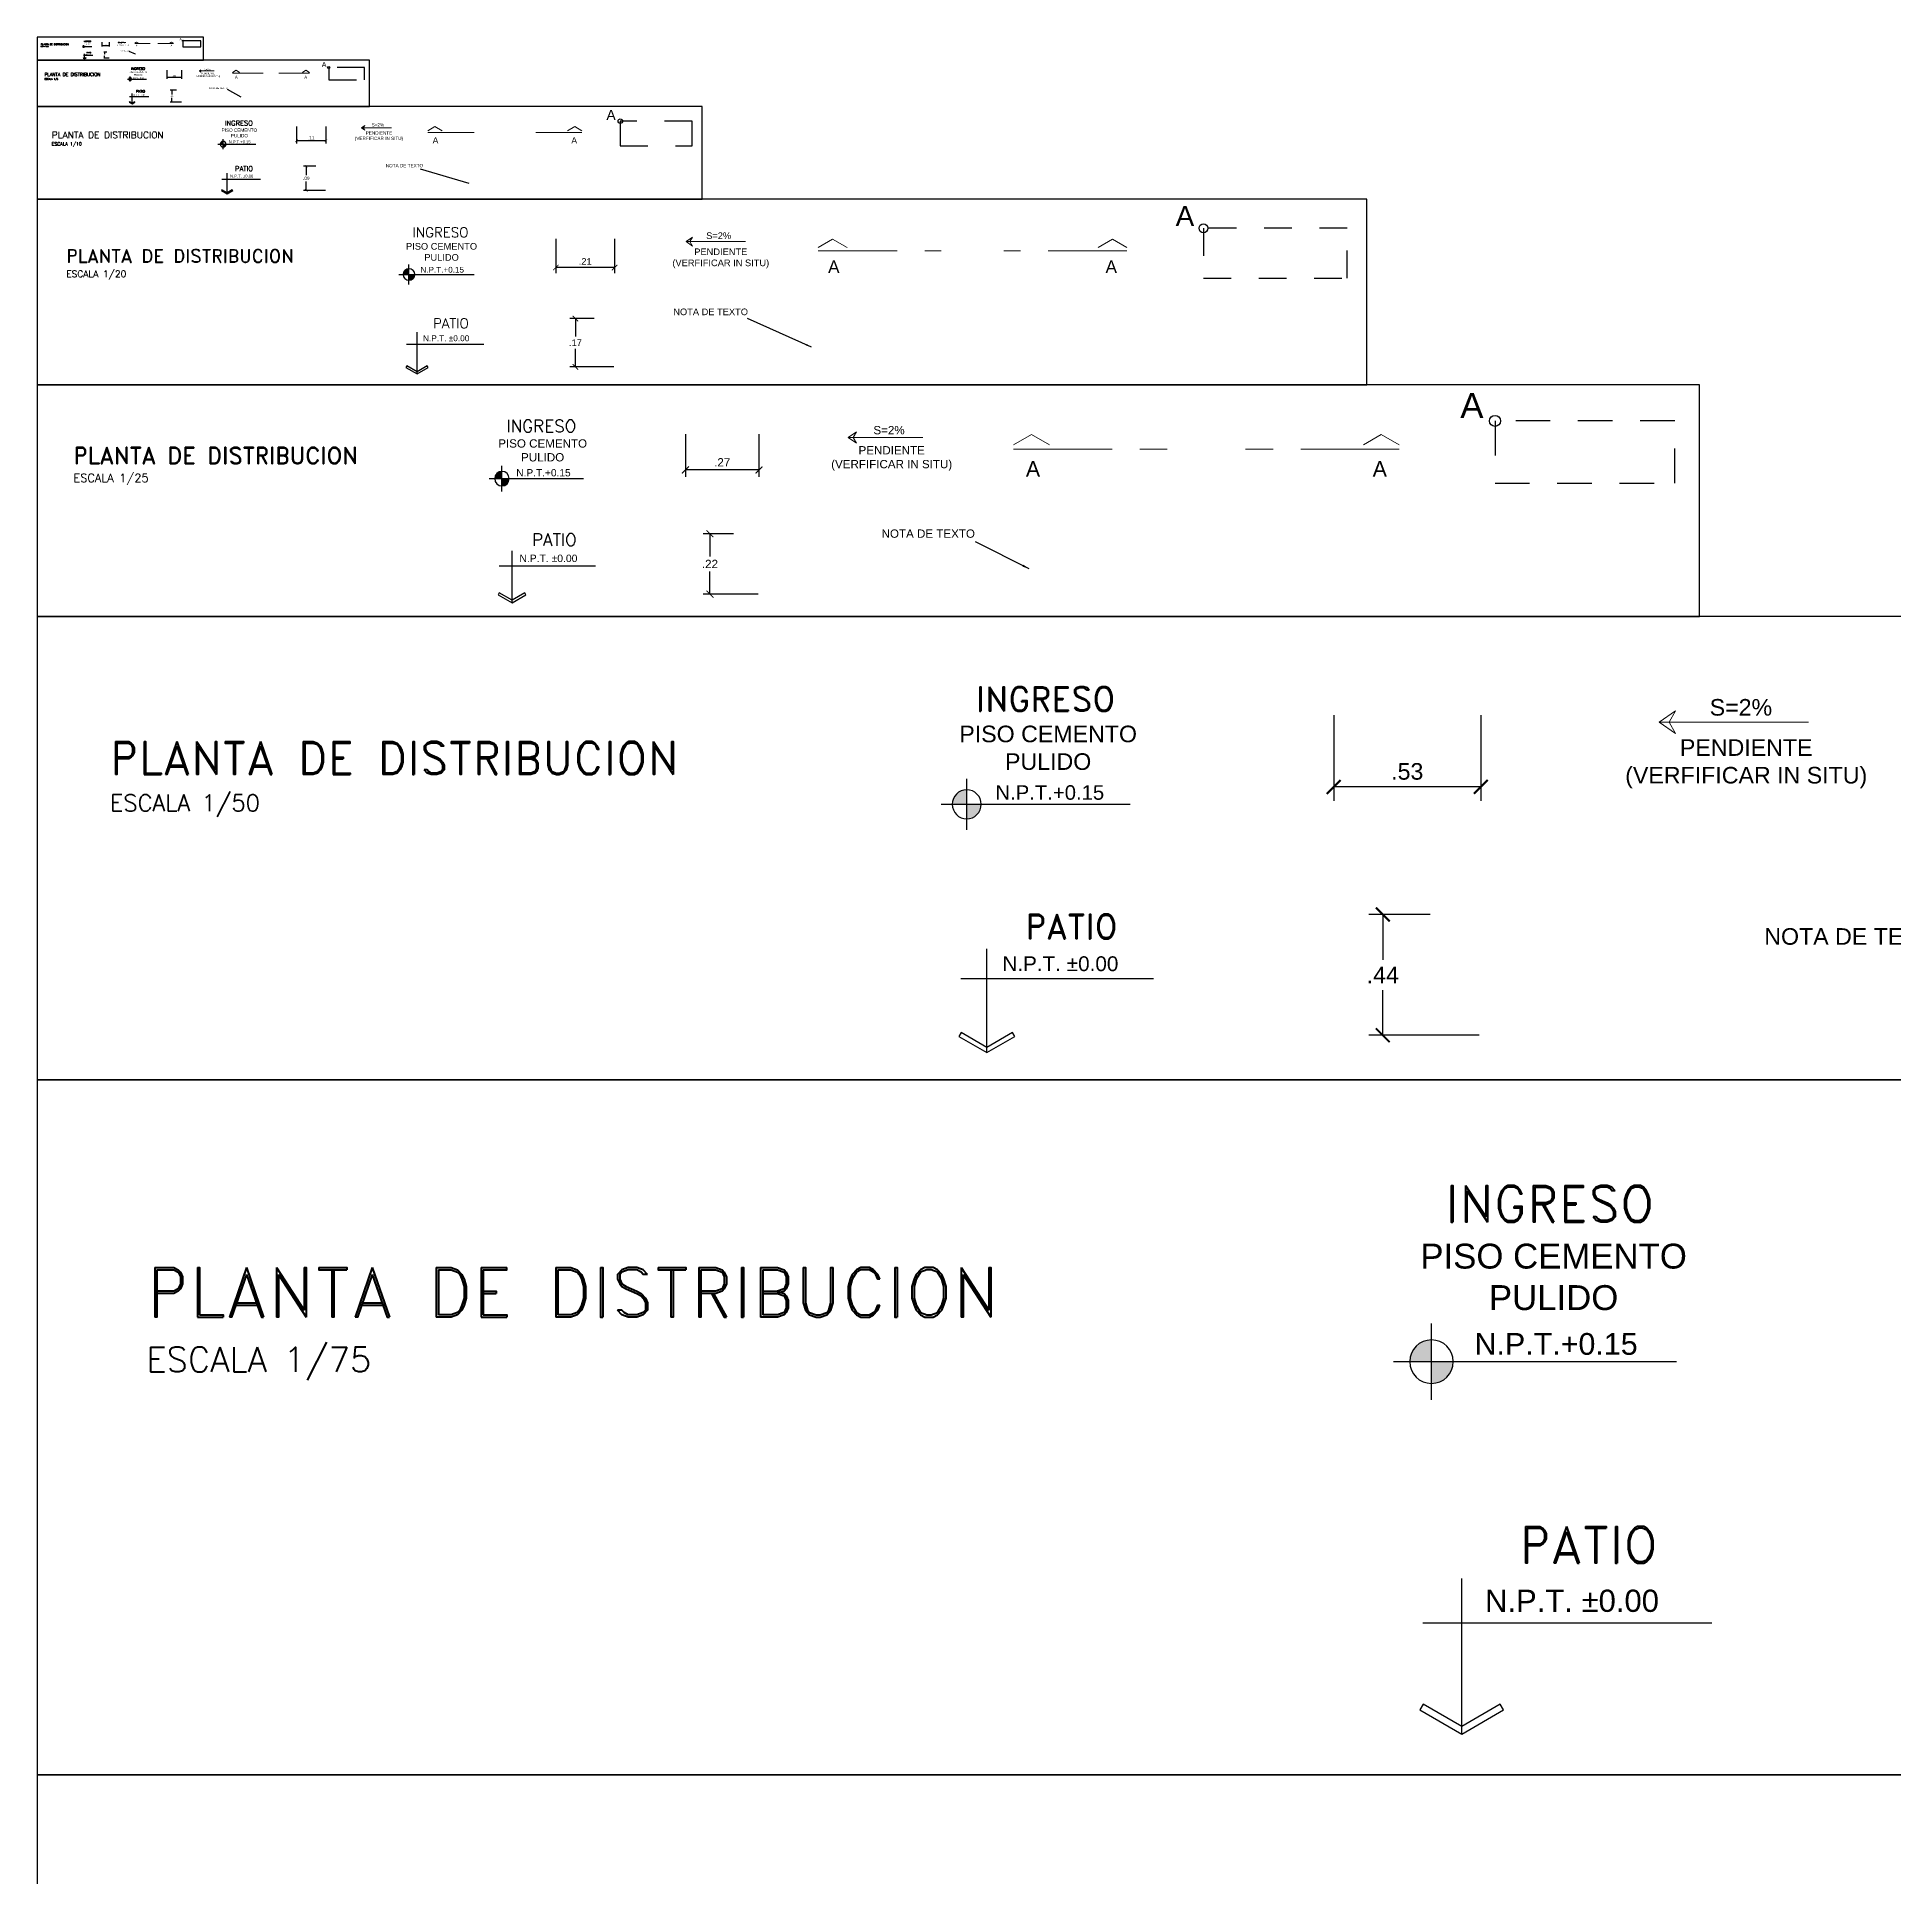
# Model space of a CAD drawing. Header units: millimetres. Extents: x 1436.7 to 1493.3, y 1221.9 to 1248.3.
# Drawn here: x 1445.19 to 1451.91, y 1241.62 to 1248.28 of the extents above; entities that cross this region are included whole.
import ezdxf
from ezdxf.enums import TextEntityAlignment as Align

# ---------------------------------------------------------------- set-up
doc = ezdxf.new("R2010")
doc.units = ezdxf.units.MM
for name, pattern in [('DASHDOT2', [0.5, 0.25, -0.125, 0, -0.125]), ('HIDDEN', [0.375, 0.25, -0.125]), ('HIDDEN2', [0.1875, 0.125, -0.0625])]:
    doc.linetypes.add(name, pattern=pattern)
for name, color, linetype, lineweight in [('1', 1, 'Continuous', 5), ('ANOTACIONES', 2, 'Continuous', 0), ('CORTE', 4, 'DASHDOT2', 5)]:
    doc.layers.add(name, color=color, linetype=linetype, lineweight=lineweight)
for name, color, linetype in [('2', 2, 'Continuous'), ('COTAS', 7, 'Continuous'), ('PROYECCION', 8, 'HIDDEN2'), ('SIMB-NIVELES', 2, 'Continuous'), ('TEXTO_AMBIENTES', 2, 'Continuous'), ('TEXTO_TITULO', 3, 'Continuous')]:
    doc.layers.add(name, color=color, linetype=linetype)
doc.styles.add('ARIAL', font='arial.ttf')
doc.styles.add('GILLSANS', font='ARIALN.TTF')
doc.styles.add('ROMAND', font='romand.shx')
doc.styles.add('ROMANS', font='arial.ttf')
doc.dimstyles.new('CORTE-10m', dxfattribs={"dimscale": 0.1, "dimtxt": 0.12, "dimasz": 0.1, "dimexe": 0.1, "dimexo": 0.1, "dimgap": 0.05, "dimtad": 1, "dimtih": 1, "dimtoh": 1, "dimzin": 4, "dimdsep": 46, "dimtxsty": 'ROMANS', "dimblk": 'ARCHTICK', "dimcen": -0.5, "dimclrd": 8, "dimclre": 8, "dimclrt": 2, "dimadec": 0, "dimazin": 0, "dimtfac": 1, "dimtix": 1, "dimtmove": 2, "dimatfit": 3, "dimfxl": 1, "dimtolj": 1, "dimtzin": 0, "dimarcsym": 0})
doc.dimstyles.new('CORTE-2.5m', dxfattribs={"dimscale": 0.025, "dimtxt": 0.12, "dimasz": 0.1, "dimexe": 0.1, "dimexo": 0.1, "dimgap": 0.05, "dimtad": 1, "dimtih": 1, "dimtoh": 1, "dimzin": 4, "dimdsep": 46, "dimtxsty": 'ROMANS', "dimblk": 'ARCHTICK', "dimcen": -0.5, "dimclrd": 8, "dimclre": 8, "dimclrt": 2, "dimadec": 0, "dimazin": 0, "dimtfac": 1, "dimtix": 1, "dimtmove": 2, "dimatfit": 3, "dimfxl": 1, "dimtolj": 1, "dimtzin": 0, "dimarcsym": 0})
doc.dimstyles.new('CORTE-20m', dxfattribs={"dimscale": 0.2, "dimtxt": 0.12, "dimasz": 0.1, "dimexe": 0.1, "dimexo": 0.1, "dimgap": 0.05, "dimtad": 1, "dimtih": 1, "dimtoh": 1, "dimzin": 4, "dimdsep": 46, "dimtxsty": 'ROMANS', "dimblk": 'ARCHTICK', "dimcen": -0.5, "dimclrd": 8, "dimclre": 8, "dimclrt": 2, "dimadec": 0, "dimazin": 0, "dimtfac": 1, "dimtix": 1, "dimtmove": 2, "dimatfit": 3, "dimfxl": 1, "dimtolj": 1, "dimtzin": 0, "dimarcsym": 0})
doc.dimstyles.new('CORTE-25m', dxfattribs={"dimscale": 0.25, "dimtxt": 0.12, "dimasz": 0.1, "dimexe": 0.1, "dimexo": 0.1, "dimgap": 0.05, "dimtad": 1, "dimtih": 1, "dimtoh": 1, "dimzin": 4, "dimdsep": 46, "dimtxsty": 'ROMANS', "dimblk": 'ARCHTICK', "dimcen": -0.5, "dimclrd": 8, "dimclre": 8, "dimclrt": 2, "dimadec": 0, "dimazin": 0, "dimtfac": 1, "dimtix": 1, "dimtmove": 2, "dimatfit": 3, "dimfxl": 1, "dimtolj": 1, "dimtzin": 0, "dimarcsym": 0})
doc.dimstyles.new('CORTE-50m', dxfattribs={"dimscale": 0.5, "dimtxt": 0.12, "dimasz": 0.1, "dimexe": 0.1, "dimexo": 0.1, "dimgap": 0.05, "dimtad": 1, "dimtih": 1, "dimtoh": 1, "dimzin": 4, "dimdsep": 46, "dimtxsty": 'ROMANS', "dimblk": 'ARCHTICK', "dimcen": -0.5, "dimclrd": 8, "dimclre": 8, "dimclrt": 2, "dimadec": 0, "dimazin": 0, "dimtfac": 1, "dimtix": 1, "dimtmove": 2, "dimatfit": 3, "dimfxl": 1, "dimtolj": 1, "dimtzin": 0, "dimarcsym": 0})
doc.dimstyles.new('CORTE-5m', dxfattribs={"dimscale": 0.05, "dimtxt": 0.12, "dimasz": 0.1, "dimexe": 0.1, "dimexo": 0.1, "dimgap": 0.05, "dimtad": 1, "dimtih": 1, "dimtoh": 1, "dimzin": 4, "dimdsep": 46, "dimtxsty": 'ROMANS', "dimblk": 'ARCHTICK', "dimcen": -0.5, "dimclrd": 8, "dimclre": 8, "dimclrt": 2, "dimadec": 0, "dimazin": 0, "dimtfac": 1, "dimtix": 1, "dimtmove": 2, "dimatfit": 3, "dimfxl": 1, "dimtolj": 1, "dimtzin": 0, "dimarcsym": 0})
doc.dimstyles.new('PLANTA-10m', dxfattribs={"dimscale": 0.1, "dimtxt": 0.12, "dimasz": 0.1, "dimexe": 0.1, "dimexo": 0.1, "dimgap": 0.05, "dimtad": 1, "dimzin": 4, "dimdsep": 46, "dimtxsty": 'ROMANS', "dimblk": 'ARCHTICK', "dimcen": 0.1, "dimclrd": 8, "dimclre": 8, "dimclrt": 2, "dimadec": 0, "dimazin": 0, "dimtfac": 1, "dimtix": 1, "dimtmove": 1, "dimatfit": 3, "dimfxl": 1, "dimlwd": -1, "dimlwe": -1, "dimarcsym": 0})
doc.dimstyles.new('PLANTA-2.5m', dxfattribs={"dimscale": 0.025, "dimtxt": 0.12, "dimasz": 0.1, "dimexe": 0.1, "dimexo": 0.1, "dimgap": 0.05, "dimtad": 1, "dimzin": 4, "dimdsep": 46, "dimtxsty": 'ROMANS', "dimblk": 'ARCHTICK', "dimcen": 0.1, "dimclrd": 8, "dimclre": 8, "dimclrt": 2, "dimadec": 0, "dimazin": 0, "dimtfac": 1, "dimtix": 1, "dimtmove": 1, "dimatfit": 3, "dimfxl": 1, "dimlwd": -1, "dimlwe": -1, "dimarcsym": 0})
doc.dimstyles.new('PLANTA-20m', dxfattribs={"dimscale": 0.2, "dimtxt": 0.12, "dimasz": 0.1, "dimexe": 0.1, "dimexo": 0.1, "dimgap": 0.05, "dimtad": 1, "dimzin": 4, "dimdsep": 46, "dimtxsty": 'ROMANS', "dimblk": 'ARCHTICK', "dimcen": 0.1, "dimclrd": 8, "dimclre": 8, "dimclrt": 2, "dimadec": 0, "dimazin": 0, "dimtfac": 1, "dimtix": 1, "dimtmove": 1, "dimatfit": 3, "dimfxl": 1, "dimlwd": -1, "dimlwe": -1, "dimarcsym": 0})
doc.dimstyles.new('PLANTA-25m', dxfattribs={"dimscale": 0.25, "dimtxt": 0.12, "dimasz": 0.1, "dimexe": 0.1, "dimexo": 0.1, "dimgap": 0.05, "dimtad": 1, "dimzin": 4, "dimdsep": 46, "dimtxsty": 'ROMANS', "dimblk": 'ARCHTICK', "dimcen": 0.1, "dimclrd": 8, "dimclre": 8, "dimclrt": 2, "dimadec": 0, "dimazin": 0, "dimtfac": 1, "dimtix": 1, "dimtmove": 1, "dimatfit": 3, "dimfxl": 1, "dimlwd": -1, "dimlwe": -1, "dimarcsym": 0})
doc.dimstyles.new('PLANTA-50m', dxfattribs={"dimscale": 0.5, "dimtxt": 0.12, "dimasz": 0.1, "dimexe": 0.1, "dimexo": 0.1, "dimgap": 0.05, "dimtad": 1, "dimzin": 4, "dimdsep": 46, "dimtxsty": 'ROMANS', "dimblk": 'ARCHTICK', "dimcen": 0.1, "dimclrd": 8, "dimclre": 8, "dimclrt": 2, "dimadec": 0, "dimazin": 0, "dimtfac": 1, "dimtix": 1, "dimtmove": 1, "dimatfit": 3, "dimfxl": 1, "dimlwd": -1, "dimlwe": -1, "dimarcsym": 0})
doc.dimstyles.new('PLANTA-5m', dxfattribs={"dimscale": 0.05, "dimtxt": 0.12, "dimasz": 0.1, "dimexe": 0.1, "dimexo": 0.1, "dimgap": 0.05, "dimtad": 1, "dimzin": 4, "dimdsep": 46, "dimtxsty": 'ROMANS', "dimblk": 'ARCHTICK', "dimcen": 0.1, "dimclrd": 8, "dimclre": 8, "dimclrt": 2, "dimadec": 0, "dimazin": 0, "dimtfac": 1, "dimtix": 1, "dimtmove": 1, "dimatfit": 3, "dimfxl": 1, "dimlwd": -1, "dimlwe": -1, "dimarcsym": 0})

# ---------------------------------------------------------------- blocks, each defined once
blk = doc.blocks.new('FP')
blk.add_lwpolyline([(-0.3334, 0.0574), (-0.3666, 0), (-0.3334, -0.0574), (-0.4154, 0)], close=True)
blk.add_lwpolyline([(-0.4154, 0), (-0.3666, 0), (-0.3334, 0), (0.3334, 0)])
blk = doc.blocks.new('_ARCHTICK')
at = {"color": 0, "linetype": 'ByBlock', "const_width": 0.15}
blk.add_lwpolyline([(-0.5, -0.5), (0.5, 0.5)], dxfattribs=at)
blk = doc.blocks.new('*D37')
at = {"layer": 'COTAS', "color": 8, "transparency": 16777216}
for p, q in [((1449.8795, 1245.8294), (1449.8795, 1245.5201)), ((1450.4118, 1245.8294), (1450.4118, 1245.5201)), ((1450.4118, 1245.5701), (1449.8795, 1245.5701))]:
    blk.add_line(p, q, dxfattribs=at)
at = {"layer": 'Defpoints', "color": 0, "transparency": 16777216}
for p in [(1449.8795, 1245.8794), (1450.4118, 1245.8794), (1449.8795, 1245.5701)]:
    blk.add_point(p, dxfattribs=at)
at = {"layer": 'COTAS', "color": 8, "transparency": 16777216, "xscale": 0.05, "yscale": 0.05, "zscale": 0.05, "rotation": 180}
blk.add_blockref('_ARCHTICK', (1449.8795, 1245.5701), dxfattribs=at)
at = {"layer": 'COTAS', "color": 8, "transparency": 16777216, "xscale": 0.05, "yscale": 0.05, "zscale": 0.05}
blk.add_blockref('_ARCHTICK', (1450.4118, 1245.5701), dxfattribs=at)
at = {"layer": 'COTAS', "color": 2, "transparency": 16777216, "insert": (1450.1457, 1245.6258), "char_height": 0.06, "attachment_point": 5, "style": 'ROMANS'}
blk.add_mtext('.53', dxfattribs=at)
blk = doc.blocks.new('NPT')
at = {"layer": 'SIMB-NIVELES'}
h = blk.add_hatch(color=8, dxfattribs=at)
h.paths.add_polyline_path([(0.1, 0, 0.414214), (0, 0.1), (0, 0)])
h.paths.add_polyline_path([(-0.1, 0, 0.414214), (0, -0.1), (0, 0)])
at = {"layer": 'SIMB-NIVELES', "color": 8}
for points in [[(0, 0.175), (0, -0.175)], [(-0.175, 0), (1.125, 0)]]:
    blk.add_lwpolyline(points, dxfattribs=at)
blk.add_circle((0, 0), 0.1, dxfattribs=at)
at = {"layer": 'SIMB-NIVELES', "style": 'ROMANS', "width": 1}
blk.add_attdef('N.P.T.', (0.13, 0.035), '', height=0.1, dxfattribs=at)
blk = doc.blocks.new('NV')
at = {"layer": 'SIMB-NIVELES', "color": 8}
for p, q in [((0, 0), (0, 0.7)), ((-0.175, 0.5), (1.125, 0.5))]:
    blk.add_line(p, q, dxfattribs=at)
at = {"layer": 'SIMB-NIVELES', "color": 1}
blk.add_lwpolyline([(0, 0.0346), (-0.1732, 0.1346), (-0.1882, 0.1087), (0, 0), (0.1882, 0.1087), (0.1732, 0.1346)], close=True, dxfattribs=at)
at = {"layer": 'SIMB-NIVELES', "style": 'ROMANS'}
blk.add_attdef('NV', (0.1, 0.55), '', height=0.1, dxfattribs=at)
blk = doc.blocks.new('*D38')
at = {"layer": 'COTAS', "color": 8, "lineweight": -2, "transparency": 16777216}
for p, q in [((1450.2279, 1245.1084), (1450.0071, 1245.1084)), ((1450.0571, 1245.1084), (1450.0571, 1244.945)), ((1450.0571, 1244.6716), (1450.0571, 1244.835)), ((1450.4059, 1244.6716), (1450.0071, 1244.6716))]:
    blk.add_line(p, q, dxfattribs=at)
at = {"layer": 'Defpoints', "color": 0, "transparency": 16777216}
for p in [(1450.2779, 1245.1084), (1450.0571, 1244.6716), (1450.4559, 1244.6716)]:
    blk.add_point(p, dxfattribs=at)
at = {"layer": 'COTAS', "color": 8, "lineweight": -2, "transparency": 16777216, "xscale": 0.05, "yscale": 0.05, "zscale": 0.05}
for p, rotation in [((1450.0571, 1245.1084), 90), ((1450.0571, 1244.6716), 270)]:
    blk.add_blockref('_ARCHTICK', p, dxfattribs=dict(at, rotation=rotation))
at = {"layer": 'COTAS', "color": 2, "transparency": 16777216, "insert": (1450.0571, 1244.89), "char_height": 0.06, "attachment_point": 5, "style": 'ROMANS'}
blk.add_mtext('\\A1;.44', dxfattribs=at)
blk = doc.blocks.new('*D43')
at = {"layer": 'COTAS', "color": 8, "transparency": 16777216}
for p, q in [((1447.5351, 1246.8462), (1447.5351, 1246.6916)), ((1447.8012, 1246.8462), (1447.8012, 1246.6916)), ((1447.8012, 1246.7166), (1447.5351, 1246.7166))]:
    blk.add_line(p, q, dxfattribs=at)
at = {"layer": 'Defpoints', "color": 0, "transparency": 16777216}
for p in [(1447.5351, 1246.8712), (1447.8012, 1246.8712), (1447.5351, 1246.7166)]:
    blk.add_point(p, dxfattribs=at)
at = {"layer": 'COTAS', "color": 8, "transparency": 16777216, "xscale": 0.025, "yscale": 0.025, "zscale": 0.025, "rotation": 180}
blk.add_blockref('_ARCHTICK', (1447.5351, 1246.7166), dxfattribs=at)
at = {"layer": 'COTAS', "color": 8, "transparency": 16777216, "xscale": 0.025, "yscale": 0.025, "zscale": 0.025}
blk.add_blockref('_ARCHTICK', (1447.8012, 1246.7166), dxfattribs=at)
at = {"layer": 'COTAS', "color": 2, "transparency": 16777216, "insert": (1447.6682, 1246.7442), "char_height": 0.03, "attachment_point": 5, "style": 'ROMANS'}
blk.add_mtext('.27', dxfattribs=at)
blk = doc.blocks.new('*D44')
at = {"layer": 'COTAS', "color": 8, "lineweight": -2, "transparency": 16777216}
for p, q in [((1447.7093, 1246.4857), (1447.5989, 1246.4857)), ((1447.6239, 1246.4857), (1447.6239, 1246.4041)), ((1447.6239, 1246.2674), (1447.6239, 1246.349)), ((1447.7983, 1246.2674), (1447.5989, 1246.2674))]:
    blk.add_line(p, q, dxfattribs=at)
at = {"layer": 'Defpoints', "color": 0, "transparency": 16777216}
for p in [(1447.7343, 1246.4857), (1447.6239, 1246.2674), (1447.8233, 1246.2674)]:
    blk.add_point(p, dxfattribs=at)
at = {"layer": 'COTAS', "color": 8, "lineweight": -2, "transparency": 16777216, "xscale": 0.025, "yscale": 0.025, "zscale": 0.025}
for p, rotation in [((1447.6239, 1246.4857), 90), ((1447.6239, 1246.2674), 270)]:
    blk.add_blockref('_ARCHTICK', p, dxfattribs=dict(at, rotation=rotation))
at = {"layer": 'COTAS', "color": 2, "transparency": 16777216, "insert": (1447.6239, 1246.3766), "char_height": 0.03, "attachment_point": 5, "style": 'ROMANS'}
blk.add_mtext('\\A1;.22', dxfattribs=at)
blk = doc.blocks.new('*D30')
at = {"layer": 'COTAS', "color": 8, "transparency": 16777216}
for p, q in [((1447.0662, 1247.5525), (1447.0662, 1247.4288)), ((1447.2791, 1247.5525), (1447.2791, 1247.4288)), ((1447.2791, 1247.4488), (1447.0662, 1247.4488))]:
    blk.add_line(p, q, dxfattribs=at)
at = {"layer": 'Defpoints', "color": 0, "transparency": 16777216}
for p in [(1447.0662, 1247.5725), (1447.2791, 1247.5725), (1447.0662, 1247.4488)]:
    blk.add_point(p, dxfattribs=at)
at = {"layer": 'COTAS', "color": 8, "transparency": 16777216, "xscale": 0.02, "yscale": 0.02, "zscale": 0.02, "rotation": 180}
blk.add_blockref('_ARCHTICK', (1447.0662, 1247.4488), dxfattribs=at)
at = {"layer": 'COTAS', "color": 8, "transparency": 16777216, "xscale": 0.02, "yscale": 0.02, "zscale": 0.02}
blk.add_blockref('_ARCHTICK', (1447.2791, 1247.4488), dxfattribs=at)
at = {"layer": 'COTAS', "color": 2, "transparency": 16777216, "insert": (1447.1727, 1247.4708), "char_height": 0.024, "attachment_point": 5, "style": 'ROMANS'}
blk.add_mtext('.21', dxfattribs=at)
blk = doc.blocks.new('*D31')
at = {"layer": 'COTAS', "color": 8, "lineweight": -2, "transparency": 16777216}
for p, q in [((1447.2056, 1247.2641), (1447.1173, 1247.2641)), ((1447.1373, 1247.2641), (1447.1373, 1247.1988)), ((1447.1373, 1247.0894), (1447.1373, 1247.1547)), ((1447.2768, 1247.0894), (1447.1173, 1247.0894))]:
    blk.add_line(p, q, dxfattribs=at)
at = {"layer": 'Defpoints', "color": 0, "transparency": 16777216}
for p in [(1447.2256, 1247.2641), (1447.1373, 1247.0894), (1447.2968, 1247.0894)]:
    blk.add_point(p, dxfattribs=at)
at = {"layer": 'COTAS', "color": 8, "lineweight": -2, "transparency": 16777216, "xscale": 0.02, "yscale": 0.02, "zscale": 0.02}
for p, rotation in [((1447.1373, 1247.2641), 90), ((1447.1373, 1247.0894), 270)]:
    blk.add_blockref('_ARCHTICK', p, dxfattribs=dict(at, rotation=rotation))
at = {"layer": 'COTAS', "color": 2, "transparency": 16777216, "insert": (1447.1373, 1247.1767), "char_height": 0.024, "attachment_point": 5, "style": 'ROMANS'}
blk.add_mtext('\\A1;.17', dxfattribs=at)
blk = doc.blocks.new('*D32')
at = {"layer": 'COTAS', "color": 8, "transparency": 16777216}
for p, q in [((1446.1285, 1247.9592), (1446.1285, 1247.8974)), ((1446.2349, 1247.9592), (1446.2349, 1247.8974)), ((1446.2349, 1247.9074), (1446.1285, 1247.9074))]:
    blk.add_line(p, q, dxfattribs=at)
at = {"layer": 'Defpoints', "color": 0, "transparency": 16777216}
for p in [(1446.1285, 1247.9692), (1446.2349, 1247.9692), (1446.1285, 1247.9074)]:
    blk.add_point(p, dxfattribs=at)
at = {"layer": 'COTAS', "color": 8, "transparency": 16777216, "xscale": 0.01, "yscale": 0.01, "zscale": 0.01, "rotation": 180}
blk.add_blockref('_ARCHTICK', (1446.1285, 1247.9074), dxfattribs=at)
at = {"layer": 'COTAS', "color": 8, "transparency": 16777216, "xscale": 0.01, "yscale": 0.01, "zscale": 0.01}
blk.add_blockref('_ARCHTICK', (1446.2349, 1247.9074), dxfattribs=at)
at = {"layer": 'COTAS', "color": 2, "transparency": 16777216, "insert": (1446.1817, 1247.9184), "char_height": 0.012, "attachment_point": 5, "style": 'ROMANS'}
blk.add_mtext('.11', dxfattribs=at)
blk = doc.blocks.new('*D33')
at = {"layer": 'COTAS', "color": 8, "lineweight": -2, "transparency": 16777216}
for p, q in [((1446.1981, 1247.815), (1446.154, 1247.815)), ((1446.164, 1247.815), (1446.164, 1247.7825)), ((1446.2337, 1247.7277), (1446.154, 1247.7277)), ((1446.164, 1247.7277), (1446.164, 1247.7602))]:
    blk.add_line(p, q, dxfattribs=at)
at = {"layer": 'Defpoints', "color": 0, "transparency": 16777216}
for p in [(1446.2081, 1247.815), (1446.164, 1247.7277), (1446.2437, 1247.7277)]:
    blk.add_point(p, dxfattribs=at)
at = {"layer": 'COTAS', "color": 8, "lineweight": -2, "transparency": 16777216, "xscale": 0.01, "yscale": 0.01, "zscale": 0.01}
for p, rotation in [((1446.164, 1247.815), 90), ((1446.164, 1247.7277), 270)]:
    blk.add_blockref('_ARCHTICK', p, dxfattribs=dict(at, rotation=rotation))
at = {"layer": 'COTAS', "color": 2, "transparency": 16777216, "insert": (1446.164, 1247.7714), "char_height": 0.012, "attachment_point": 5, "style": 'ROMANS'}
blk.add_mtext('\\A1;.09', dxfattribs=at)
blk = doc.blocks.new('*D34')
at = {"layer": 'COTAS', "color": 8, "transparency": 16777216}
for p, q in [((1445.6596, 1248.1626), (1445.6596, 1248.1317)), ((1445.7128, 1248.1367), (1445.6596, 1248.1367)), ((1445.7128, 1248.1626), (1445.7128, 1248.1317))]:
    blk.add_line(p, q, dxfattribs=at)
at = {"layer": 'Defpoints', "color": 0, "transparency": 16777216}
for p in [(1445.6596, 1248.1676), (1445.6596, 1248.1367), (1445.7128, 1248.1676)]:
    blk.add_point(p, dxfattribs=at)
at = {"layer": 'COTAS', "color": 8, "transparency": 16777216, "xscale": 0.005000000000000001, "yscale": 0.005000000000000001, "zscale": 0.005000000000000001, "rotation": 180}
blk.add_blockref('_ARCHTICK', (1445.6596, 1248.1367), dxfattribs=at)
at = {"layer": 'COTAS', "color": 8, "transparency": 16777216, "xscale": 0.005000000000000001, "yscale": 0.005000000000000001, "zscale": 0.005000000000000001}
blk.add_blockref('_ARCHTICK', (1445.7128, 1248.1367), dxfattribs=at)
at = {"layer": 'COTAS', "color": 2, "transparency": 16777216, "insert": (1445.6862, 1248.1422), "char_height": 0.006, "attachment_point": 5, "style": 'ROMANS'}
blk.add_mtext('.05', dxfattribs=at)
blk = doc.blocks.new('*D35')
at = {"layer": 'COTAS', "color": 8, "lineweight": -2, "transparency": 16777216}
for p, q in [((1445.6944, 1248.0905), (1445.6723, 1248.0905)), ((1445.6773, 1248.0905), (1445.6773, 1248.0742)), ((1445.6773, 1248.0468), (1445.6773, 1248.0631)), ((1445.7122, 1248.0468), (1445.6723, 1248.0468))]:
    blk.add_line(p, q, dxfattribs=at)
at = {"layer": 'Defpoints', "color": 0, "transparency": 16777216}
for p in [(1445.6994, 1248.0905), (1445.6773, 1248.0468), (1445.7172, 1248.0468)]:
    blk.add_point(p, dxfattribs=at)
at = {"layer": 'COTAS', "color": 8, "lineweight": -2, "transparency": 16777216, "xscale": 0.005000000000000001, "yscale": 0.005000000000000001, "zscale": 0.005000000000000001}
for p, rotation in [((1445.6773, 1248.0905), 90), ((1445.6773, 1248.0468), 270)]:
    blk.add_blockref('_ARCHTICK', p, dxfattribs=dict(at, rotation=rotation))
at = {"layer": 'COTAS', "color": 2, "transparency": 16777216, "insert": (1445.6773, 1248.0687), "char_height": 0.006, "attachment_point": 5, "style": 'ROMANS'}
blk.add_mtext('\\A1;.04', dxfattribs=at)
blk = doc.blocks.new('*D36')
at = {"layer": 'COTAS', "color": 8, "transparency": 16777216}
for p, q in [((1445.4251, 1248.2643), (1445.4251, 1248.2488)), ((1445.4517, 1248.2643), (1445.4517, 1248.2488)), ((1445.4517, 1248.2513), (1445.4251, 1248.2513))]:
    blk.add_line(p, q, dxfattribs=at)
at = {"layer": 'Defpoints', "color": 0, "transparency": 16777216}
for p in [(1445.4251, 1248.2668), (1445.4517, 1248.2668), (1445.4251, 1248.2513)]:
    blk.add_point(p, dxfattribs=at)
at = {"layer": 'COTAS', "color": 8, "transparency": 16777216, "xscale": 0.0025, "yscale": 0.0025, "zscale": 0.0025, "rotation": 180}
blk.add_blockref('_ARCHTICK', (1445.4251, 1248.2513), dxfattribs=at)
at = {"layer": 'COTAS', "color": 8, "transparency": 16777216, "xscale": 0.0025, "yscale": 0.0025, "zscale": 0.0025}
blk.add_blockref('_ARCHTICK', (1445.4517, 1248.2513), dxfattribs=at)
at = {"layer": 'COTAS', "color": 2, "transparency": 16777216, "insert": (1445.4384, 1248.2541), "char_height": 0.003, "attachment_point": 5, "style": 'ROMANS'}
blk.add_mtext('.03', dxfattribs=at)
blk = doc.blocks.new('*D45')
at = {"layer": 'COTAS', "color": 8, "lineweight": -2, "transparency": 16777216}
for p, q in [((1445.4425, 1248.2282), (1445.4315, 1248.2282)), ((1445.4514, 1248.2064), (1445.4315, 1248.2064)), ((1445.434, 1248.2282), (1445.434, 1248.2201)), ((1445.434, 1248.2064), (1445.434, 1248.2145))]:
    blk.add_line(p, q, dxfattribs=at)
at = {"layer": 'Defpoints', "color": 0, "transparency": 16777216}
for p in [(1445.434, 1248.2064), (1445.445, 1248.2282), (1445.4539, 1248.2064)]:
    blk.add_point(p, dxfattribs=at)
at = {"layer": 'COTAS', "color": 8, "lineweight": -2, "transparency": 16777216, "xscale": 0.0025, "yscale": 0.0025, "zscale": 0.0025}
for p, rotation in [((1445.434, 1248.2282), 90), ((1445.434, 1248.2064), 270)]:
    blk.add_blockref('_ARCHTICK', p, dxfattribs=dict(at, rotation=rotation))
at = {"layer": 'COTAS', "color": 2, "transparency": 16777216, "insert": (1445.434, 1248.2173), "char_height": 0.003, "attachment_point": 5, "style": 'ROMANS'}
blk.add_mtext('\\A1;.02', dxfattribs=at)

msp = doc.modelspace()

# ---------------------------------------------------------------- linework, layer by layer
at = {"layer": '2'}
for points in [[(1445.1907, 1248.1983), (1445.7918, 1248.1983), (1445.7918, 1248.2822), (1445.1907, 1248.2822)], [(1445.1907, 1248.0307), (1446.393, 1248.0307), (1446.393, 1248.1983), (1445.1907, 1248.1983)], [(1445.1907, 1247.6955), (1447.5953, 1247.6955), (1447.5953, 1248.0307), (1445.1907, 1248.0307)], [(1445.1907, 1247.0249), (1449.9999, 1247.0249), (1449.9999, 1247.6955), (1445.1907, 1247.6955)], [(1445.1907, 1246.1868), (1451.2023, 1246.1868), (1451.2023, 1247.0249), (1445.1907, 1247.0249)], [(1445.1907, 1244.5105), (1457.2138, 1244.5105), (1457.2138, 1246.1868), (1445.1907, 1246.1868)], [(1445.1907, 1241.9961), (1463.2254, 1241.9961), (1463.2254, 1244.5105), (1445.1907, 1244.5105)], [(1445.1907, 1238.6435), (1469.237, 1238.6435), (1469.237, 1241.9961), (1445.1907, 1241.9961)]]:
    msp.add_lwpolyline(points, close=True, dxfattribs=at)
for centre, radius in [((1445.7179, 1248.2691), 0.002), ((1446.2451, 1248.1722), 0.004), ((1447.2996, 1247.9784), 0.008), ((1449.4085, 1247.5908), 0.016), ((1450.463, 1246.8941), 0.02)]:
    msp.add_circle(centre, radius, dxfattribs=at)
at = {"layer": 'CORTE', "ltscale": 20}
for points in [[(1445.5568, 1248.2604), (1445.5503, 1248.2641), (1445.5438, 1248.2604)], [(1445.6703, 1248.2604), (1445.6768, 1248.2641), (1445.6833, 1248.2604)], [(1445.9229, 1248.1547), (1445.9099, 1248.1622), (1445.8969, 1248.1547)], [(1446.1499, 1248.1547), (1446.1629, 1248.1622), (1446.1759, 1248.1547)], [(1446.6551, 1247.9435), (1446.6291, 1247.9585), (1446.6031, 1247.9435)], [(1447.1091, 1247.9435), (1447.1351, 1247.9585), (1447.1611, 1247.9435)], [(1448.1195, 1247.5211), (1448.0675, 1247.5511), (1448.0155, 1247.5211)], [(1449.0276, 1247.5211), (1449.0795, 1247.5511), (1449.1315, 1247.5211)], [(1448.8516, 1246.807), (1448.7867, 1246.8445), (1448.7217, 1246.807)], [(1449.9868, 1246.807), (1450.0517, 1246.8445), (1450.1167, 1246.807)]]:
    msp.add_lwpolyline(points, dxfattribs=at)
at = {"layer": 'CORTE', "ltscale": 0.075}
for points in [[(1445.5438, 1248.2589), (1445.5607, 1248.2589), (1445.5994, 1248.2589)], [(1445.6833, 1248.2589), (1445.6664, 1248.2589), (1445.6277, 1248.2589)]]:
    msp.add_lwpolyline(points, dxfattribs=at)
at = {"layer": 'CORTE', "ltscale": 0.15}
for points in [[(1445.8969, 1248.1517), (1445.9306, 1248.1517), (1446.0081, 1248.1517)], [(1446.1759, 1248.1517), (1446.1421, 1248.1517), (1446.0647, 1248.1517)]]:
    msp.add_lwpolyline(points, dxfattribs=at)
at = {"layer": 'CORTE', "ltscale": 0.3}
for points in [[(1446.6031, 1247.9375), (1446.6706, 1247.9375), (1446.8255, 1247.9375)], [(1447.1611, 1247.9375), (1447.0936, 1247.9375), (1446.9387, 1247.9375)]]:
    msp.add_lwpolyline(points, dxfattribs=at)
at = {"layer": 'CORTE', "ltscale": 0.6}
for points in [[(1448.0155, 1247.5091), (1448.1505, 1247.5091), (1448.4603, 1247.5091)], [(1449.1315, 1247.5091), (1448.9965, 1247.5091), (1448.6867, 1247.5091)]]:
    msp.add_lwpolyline(points, dxfattribs=at)
at = {"layer": 'CORTE', "ltscale": 0.75}
for points in [[(1448.7217, 1246.792), (1448.8905, 1246.792), (1449.2778, 1246.792)], [(1450.1167, 1246.792), (1449.9479, 1246.792), (1449.5607, 1246.792)]]:
    msp.add_lwpolyline(points, dxfattribs=at)
at = {"layer": 'PROYECCION', "color": 1, "linetype": 'HIDDEN', "ltscale": 0.05}
msp.add_lwpolyline([(1445.7829, 1248.2466), (1445.7829, 1248.2691), (1445.7179, 1248.2691), (1445.7179, 1248.2466)], close=True, dxfattribs=at)
at = {"layer": 'PROYECCION', "color": 1, "linetype": 'HIDDEN', "ltscale": 0.1}
msp.add_lwpolyline([(1446.3751, 1248.1272), (1446.3751, 1248.1722), (1446.2451, 1248.1722), (1446.2451, 1248.1272)], close=True, dxfattribs=at)
at = {"layer": 'PROYECCION', "color": 1, "linetype": 'HIDDEN', "ltscale": 0.2}
msp.add_lwpolyline([(1447.5596, 1247.8884), (1447.5596, 1247.9784), (1447.2996, 1247.9784), (1447.2996, 1247.8884)], close=True, dxfattribs=at)
at = {"layer": 'PROYECCION', "color": 1, "linetype": 'HIDDEN', "ltscale": 0.4}
msp.add_lwpolyline([(1449.9285, 1247.4108), (1449.9285, 1247.5908), (1449.4085, 1247.5908), (1449.4085, 1247.4108)], close=True, dxfattribs=at)
at = {"layer": 'PROYECCION', "color": 1, "linetype": 'HIDDEN', "ltscale": 0.5}
msp.add_lwpolyline([(1451.113, 1246.6691), (1451.113, 1246.8941), (1450.463, 1246.8941), (1450.463, 1246.6691)], close=True, dxfattribs=at)

# ---------------------------------------------------------------- block references
at = {"layer": '1', "lineweight": -2}
for p, xscale, yscale, zscale, rotation in [((1445.499, 1248.263), -0.0360000000229703, 0.0360000003129244, 0.036, 180.0004446737738), ((1445.8072, 1248.1601), -0.0719999999877329, 0.0719999987632036, 0.07200000000000001, 180.0004446737742), ((1446.4238, 1247.9542), -0.1440000000336735, 0.1439999993890524, 0.144, 180.0004446737739), ((1447.6569, 1247.5424), -0.288000000009125, 0.2880000006407499, 0.288, 180.0004443032126), ((1448.2734, 1246.8336), -0.3599999999968432, 0.3600000012665987, 0.36, 180.0004440808757), ((1451.3562, 1245.8041), -0.719999999993701, 0.7200000006705523, 0.72, 180.0004442291003)]:
    msp.add_blockref('FP', p, dxfattribs=dict(at, xscale=xscale, yscale=yscale, zscale=zscale, rotation=rotation))
at = {"layer": 'SIMB-NIVELES'}
ref = msp.add_blockref('NPT', (1445.3588, 1248.2482), dxfattribs=dict(at, xscale=-0.0262500000535511, yscale=0.0262499991804361, zscale=0.02625, rotation=180))
ref.add_attrib('N.P.T.', 'N.P.T.+0.15', (1445.364, 1248.249), dxfattribs={"color": 2, "height": 0.002625, "style": 'ROMANS', "width": 1})
for p, xscale, yscale, zscale in [((1445.3624, 1248.2033), 0.0267857142607682, 0.0267857142607682, 0.0267857142607682), ((1445.5341, 1248.0406), 0.05357142857974401, 0.05357142857974401, 0.05357142857974401), ((1445.8776, 1247.7152), 0.1071428571012802, 0.1071428571012802, 0.1071428571012802), ((1446.5645, 1247.0644), 0.2142857142607681, 0.2142857142607681, 0.2142857142607681), ((1446.908, 1246.2361), 0.2678571428405121, 0.2678571428405121, 0.2678571428405121)]:
    msp.add_blockref('NV', p, dxfattribs=dict(at, xscale=xscale, yscale=yscale, zscale=zscale)).add_auto_attribs({'NV': 'N.P.T. %%P0.00'})
ref = msp.add_blockref('NPT', (1445.5269, 1248.1304), dxfattribs=dict(at, xscale=-0.0525000000488944, yscale=0.0525000002235174, zscale=0.0525, rotation=180))
ref.add_attrib('N.P.T.', 'N.P.T.+0.15', (1445.5372, 1248.132), dxfattribs={"color": 2, "height": 0.00525, "style": 'ROMANS', "width": 1})
ref = msp.add_blockref('NPT', (1445.863, 1247.8948), dxfattribs=dict(at, xscale=-0.1050000000395812, yscale=0.1050000004470348, zscale=0.105, rotation=180))
ref.add_attrib('N.P.T.', 'N.P.T.+0.15', (1445.8838, 1247.8981), dxfattribs={"color": 2, "height": 0.0105, "style": 'ROMANS', "width": 1})
ref = msp.add_blockref('NPT', (1446.5354, 1247.4236), dxfattribs=dict(at, xscale=-0.2100000001373701, yscale=0.2100000008940697, zscale=0.21, rotation=180))
ref.add_attrib('N.P.T.', 'N.P.T.+0.15', (1446.5769, 1247.4302), dxfattribs={"color": 2, "height": 0.021, "style": 'ROMANS', "width": 1})
ref = msp.add_blockref('NPT', (1446.8716, 1246.6851), dxfattribs=dict(at, xscale=-0.2625000001862645, yscale=0.2625000011175871, zscale=0.2625, rotation=180))
ref.add_attrib('N.P.T.', 'N.P.T.+0.15', (1446.9234, 1246.6934), dxfattribs={"color": 2, "height": 0.02625, "style": 'ROMANS', "width": 1})
ref = msp.add_blockref('NPT', (1448.5524, 1245.5071), dxfattribs=dict(at, xscale=-0.5250000003725291, yscale=0.5250000022351742, zscale=0.525, rotation=180))
ref.add_attrib('N.P.T.', 'N.P.T.+0.15', (1448.6562, 1245.5236), dxfattribs={"color": 2, "height": 0.0525, "style": 'ROMANS', "width": 1})
ref = msp.add_blockref('NV', (1448.6253, 1244.6091), dxfattribs=dict(at, xscale=0.5357142857392319, yscale=0.5357142857392319, zscale=0.5357142857392319))
ref.add_attrib('NV', 'N.P.T. %%P0.00', (1448.6814, 1244.9037), dxfattribs={"height": 0.053571, "style": 'ROMANS'})
ref = msp.add_blockref('NPT', (1450.2333, 1243.491), dxfattribs=dict(at, xscale=-0.7875000005587935, yscale=0.7875000033527613, zscale=0.7874999999999999, rotation=180))
ref.add_attrib('N.P.T.', 'N.P.T.+0.15', (1450.3889, 1243.5158), dxfattribs={"color": 2, "height": 0.07875, "style": 'ROMANS', "width": 1})
ref = msp.add_blockref('NV', (1450.3426, 1242.1439), dxfattribs=dict(at, xscale=0.803571428579744, yscale=0.803571428579744, zscale=0.803571428579744))
ref.add_attrib('NV', 'N.P.T. %%P0.00', (1450.4267, 1242.5859), dxfattribs={"height": 0.080357, "style": 'ROMANS'})

# ---------------------------------------------------------------- texts
at = {"layer": 'ANOTACIONES', "attachment_point": 2, "style": 'ROMANS'}
for insert, char_height in [((1445.3735, 1248.2624), 0.003), ((1445.5563, 1248.1588), 0.006), ((1445.9219, 1247.9517), 0.012), ((1446.6532, 1247.5374), 0.024), ((1447.0188, 1246.8274), 0.03), ((1448.8469, 1245.7917), 0.06), ((1450.6749, 1243.9178), 0.09)]:
    msp.add_mtext('PISO CEMENTO\\PPULIDO', dxfattribs=dict(at, insert=insert, char_height=char_height))
at = {"layer": 'ANOTACIONES', "lineweight": -2, "attachment_point": 5, "style": 'ROMANS'}
for s, insert, char_height in [('S=2%', (1445.4988, 1248.2657), 0.003), ('PENDIENTE\\P(VERFIFICAR IN SITU)', (1445.4997, 1248.2555), 0.003), ('\\A1;NOTA DE TEXTO', (1445.5087, 1248.2328), 0.003), ('PENDIENTE\\P(VERFIFICAR IN SITU)', (1445.8088, 1248.145), 0.006), ('S=2%', (1445.8068, 1248.1654), 0.006), ('\\A1;NOTA DE TEXTO', (1445.8455, 1248.0977), 0.006), ('PENDIENTE\\P(VERFIFICAR IN SITU)', (1446.4268, 1247.924), 0.012), ('S=2%', (1446.423, 1247.9649), 0.012), ('\\A1;NOTA DE TEXTO', (1446.5189, 1247.8173), 0.012), ('S=2%', (1447.6553, 1247.5637), 0.024), ('PENDIENTE\\P(VERFIFICAR IN SITU)', (1447.663, 1247.4821), 0.024), ('\\A1;NOTA DE TEXTO', (1447.6263, 1247.2883), 0.024), ('S=2%', (1448.2715, 1246.8603), 0.03), ('PENDIENTE\\P(VERFIFICAR IN SITU)', (1448.2811, 1246.7582), 0.03), ('\\A1;NOTA DE TEXTO', (1448.4134, 1246.4861), 0.03), ('S=2%', (1451.3523, 1245.8575), 0.06), ('PENDIENTE\\P(VERFIFICAR IN SITU)', (1451.3715, 1245.6534), 0.06), ('\\A1;NOTA DE TEXTO', (1451.7744, 1245.0287), 0.06)]:
    msp.add_mtext(s, dxfattribs=dict(at, insert=insert, char_height=char_height))
at = {"layer": 'CORTE', "style": 'GILLSANS', "width": 1.2}
for height, p in [(0.00562, (1445.5508, 1248.2517)), (0.00562, (1445.6762, 1248.2517)), (0.0112, (1445.911, 1248.1374)), (0.0112, (1446.1618, 1248.1374)), (0.0225, (1446.6313, 1247.9089)), (0.0225, (1447.1329, 1247.9089)), (0.045, (1448.0718, 1247.4518)), (0.045, (1449.0752, 1247.4518)), (0.0563, (1448.7921, 1246.7204)), (0.0563, (1450.0463, 1246.7204))]:
    msp.add_text('A', height=height, dxfattribs=at).set_placement(p, align=Align.MIDDLE_CENTER)
at = {"layer": 'CORTE', "color": 3, "attachment_point": 1, "style": 'ARIAL'}
for insert, char_height in [((1445.7054, 1248.2791), 0.009), ((1446.22, 1248.1923), 0.018), ((1447.2494, 1248.0186), 0.036), ((1449.3081, 1247.6712), 0.072), ((1450.3375, 1246.9947), 0.09)]:
    msp.add_mtext('A', dxfattribs=dict(at, insert=insert, char_height=char_height))
at = {"layer": 'TEXTO_AMBIENTES', "color": 3, "attachment_point": 5, "line_spacing_factor": 0.96, "style": 'ROMAND'}
for s, insert, char_height in [('INGRESO', (1445.373, 1248.2672), 0.00443), ('PATIO', (1445.3777, 1248.2261), 0.00443), ('INGRESO', (1445.5554, 1248.1684), 0.00887), ('PATIO', (1445.5647, 1248.0862), 0.00887), ('INGRESO', (1445.92, 1247.9709), 0.01773), ('PATIO', (1445.9388, 1247.8064), 0.01773), ('INGRESO', (1446.6494, 1247.5759), 0.03547), ('PATIO', (1446.687, 1247.2468), 0.03547), ('INGRESO', (1447.0141, 1246.8754), 0.04433), ('PATIO', (1447.061, 1246.4641), 0.04433), ('INGRESO', (1448.8375, 1245.8878), 0.08867), ('PATIO', (1448.9314, 1245.0652), 0.08867), ('INGRESO', (1450.6609, 1244.062), 0.133), ('PATIO', (1450.8017, 1242.8281), 0.133)]:
    msp.add_mtext(s, dxfattribs=dict(at, insert=insert, char_height=char_height))
at = {"layer": 'TEXTO_TITULO', "attachment_point": 7, "line_spacing_factor": 0.96, "style": 'ROMAND'}
for s, insert, char_height in [('PLANTA DE DISTRIBUCION\\P{\\Fromans|c0;\\H0.5x;\\C2;ESCALA 1/2,5}', (1445.2038, 1248.2459), 0.006), ('PLANTA DE DISTRIBUCION\\P{\\Fromans|c0;\\H0.5x;\\C2;ESCALA 1/5}', (1445.217, 1248.1259), 0.012), ('PLANTA DE DISTRIBUCION\\P{\\Fromans|c0;\\H0.5x;\\C2;ESCALA 1/10}', (1445.2433, 1247.8858), 0.024), ('PLANTA DE DISTRIBUCION\\P{\\Fromans|c0;\\H0.5x;\\C2;ESCALA 1/20}', (1445.2959, 1247.4057), 0.048), ('PLANTA DE DISTRIBUCION\\P{\\Fromans|c0;\\H0.5x;\\C2;ESCALA 1/25}', (1445.3222, 1246.6627), 0.06), ('PLANTA DE DISTRIBUCION\\P{\\Fromans|c0;\\H0.5x;\\C2;ESCALA 1/50}', (1445.4537, 1245.4624), 0.12), ('PLANTA DE DISTRIBUCION\\P{\\Fromans|c0;\\H0.5x;\\C2;ESCALA 1/75}', (1445.5851, 1243.4239), 0.18)]:
    msp.add_mtext(s, dxfattribs=dict(at, insert=insert, char_height=char_height))

# ---------------------------------------------------------------- dimensions: what is measured, and where the dimension line sits
at = {"layer": 'COTAS'}
for base, p1, p2, angle, dimstyle, picture, middle in [((1445.4251, 1248.2513), (1445.4517, 1248.2668), (1445.4251, 1248.2668), 180, 'PLANTA-2.5m', '*D36', (1445.4384, 1248.2541)), ((1445.434, 1248.2064), (1445.445, 1248.2282), (1445.4539, 1248.2064), 90, 'CORTE-2.5m', '*D45', (1445.434, 1248.2173)), ((1445.6596, 1248.1367), (1445.7128, 1248.1676), (1445.6596, 1248.1676), 180, 'PLANTA-5m', '*D34', (1445.6862, 1248.1422)), ((1445.6773, 1248.0468), (1445.6994, 1248.0905), (1445.7172, 1248.0468), 90, 'CORTE-5m', '*D35', (1445.6773, 1248.0687)), ((1446.1285, 1247.9074), (1446.2349, 1247.9692), (1446.1285, 1247.9692), 180, 'PLANTA-10m', '*D32', (1446.1817, 1247.9184)), ((1446.164, 1247.7277), (1446.2081, 1247.815), (1446.2437, 1247.7277), 90, 'CORTE-10m', '*D33', (1446.164, 1247.7714)), ((1447.0662, 1247.4488), (1447.2791, 1247.5725), (1447.0662, 1247.5725), 180, 'PLANTA-20m', '*D30', (1447.1727, 1247.4708)), ((1447.1373, 1247.0894), (1447.2256, 1247.2641), (1447.2968, 1247.0894), 90, 'CORTE-20m', '*D31', (1447.1373, 1247.1767)), ((1447.5351, 1246.7166), (1447.8012, 1246.8712), (1447.5351, 1246.8712), 180, 'PLANTA-25m', '*D43', (1447.6682, 1246.7442)), ((1447.6239, 1246.2674), (1447.7343, 1246.4857), (1447.8233, 1246.2674), 90, 'CORTE-25m', '*D44', (1447.6239, 1246.3766)), ((1449.8795, 1245.5701), (1450.4118, 1245.8794), (1449.8795, 1245.8794), 180, 'PLANTA-50m', '*D37', (1450.1457, 1245.6258)), ((1450.0571, 1244.6716), (1450.2779, 1245.1084), (1450.4559, 1244.6716), 90, 'CORTE-50m', '*D38', (1450.0571, 1244.89))]:
    dim = msp.add_linear_dim(base=base, p1=p1, p2=p2, angle=angle, dimstyle=dimstyle, dxfattribs=at)
    dim.commit()
    dim.dimension.update_dxf_attribs({"geometry": picture, "text_midpoint": middle})

# ---------------------------------------------------------------- leaders
for points, dimstyle in [([(1445.5467, 1248.2205), (1445.5231, 1248.23)], 'CORTE-2.5m'), ([(1445.9282, 1248.0651), (1445.8787, 1248.0922)], 'CORTE-5m'), ([(1446.7528, 1247.7524), (1446.5769, 1247.804)], 'CORTE-10m'), ([(1447.9912, 1247.1611), (1447.7596, 1247.264)], 'CORTE-20m'), ([(1448.7783, 1246.3589), (1448.5844, 1246.4563)], 'CORTE-25m')]:
    msp.add_leader(points, dimstyle=dimstyle, dxfattribs=at)

doc.saveas('drawing.dxf')
